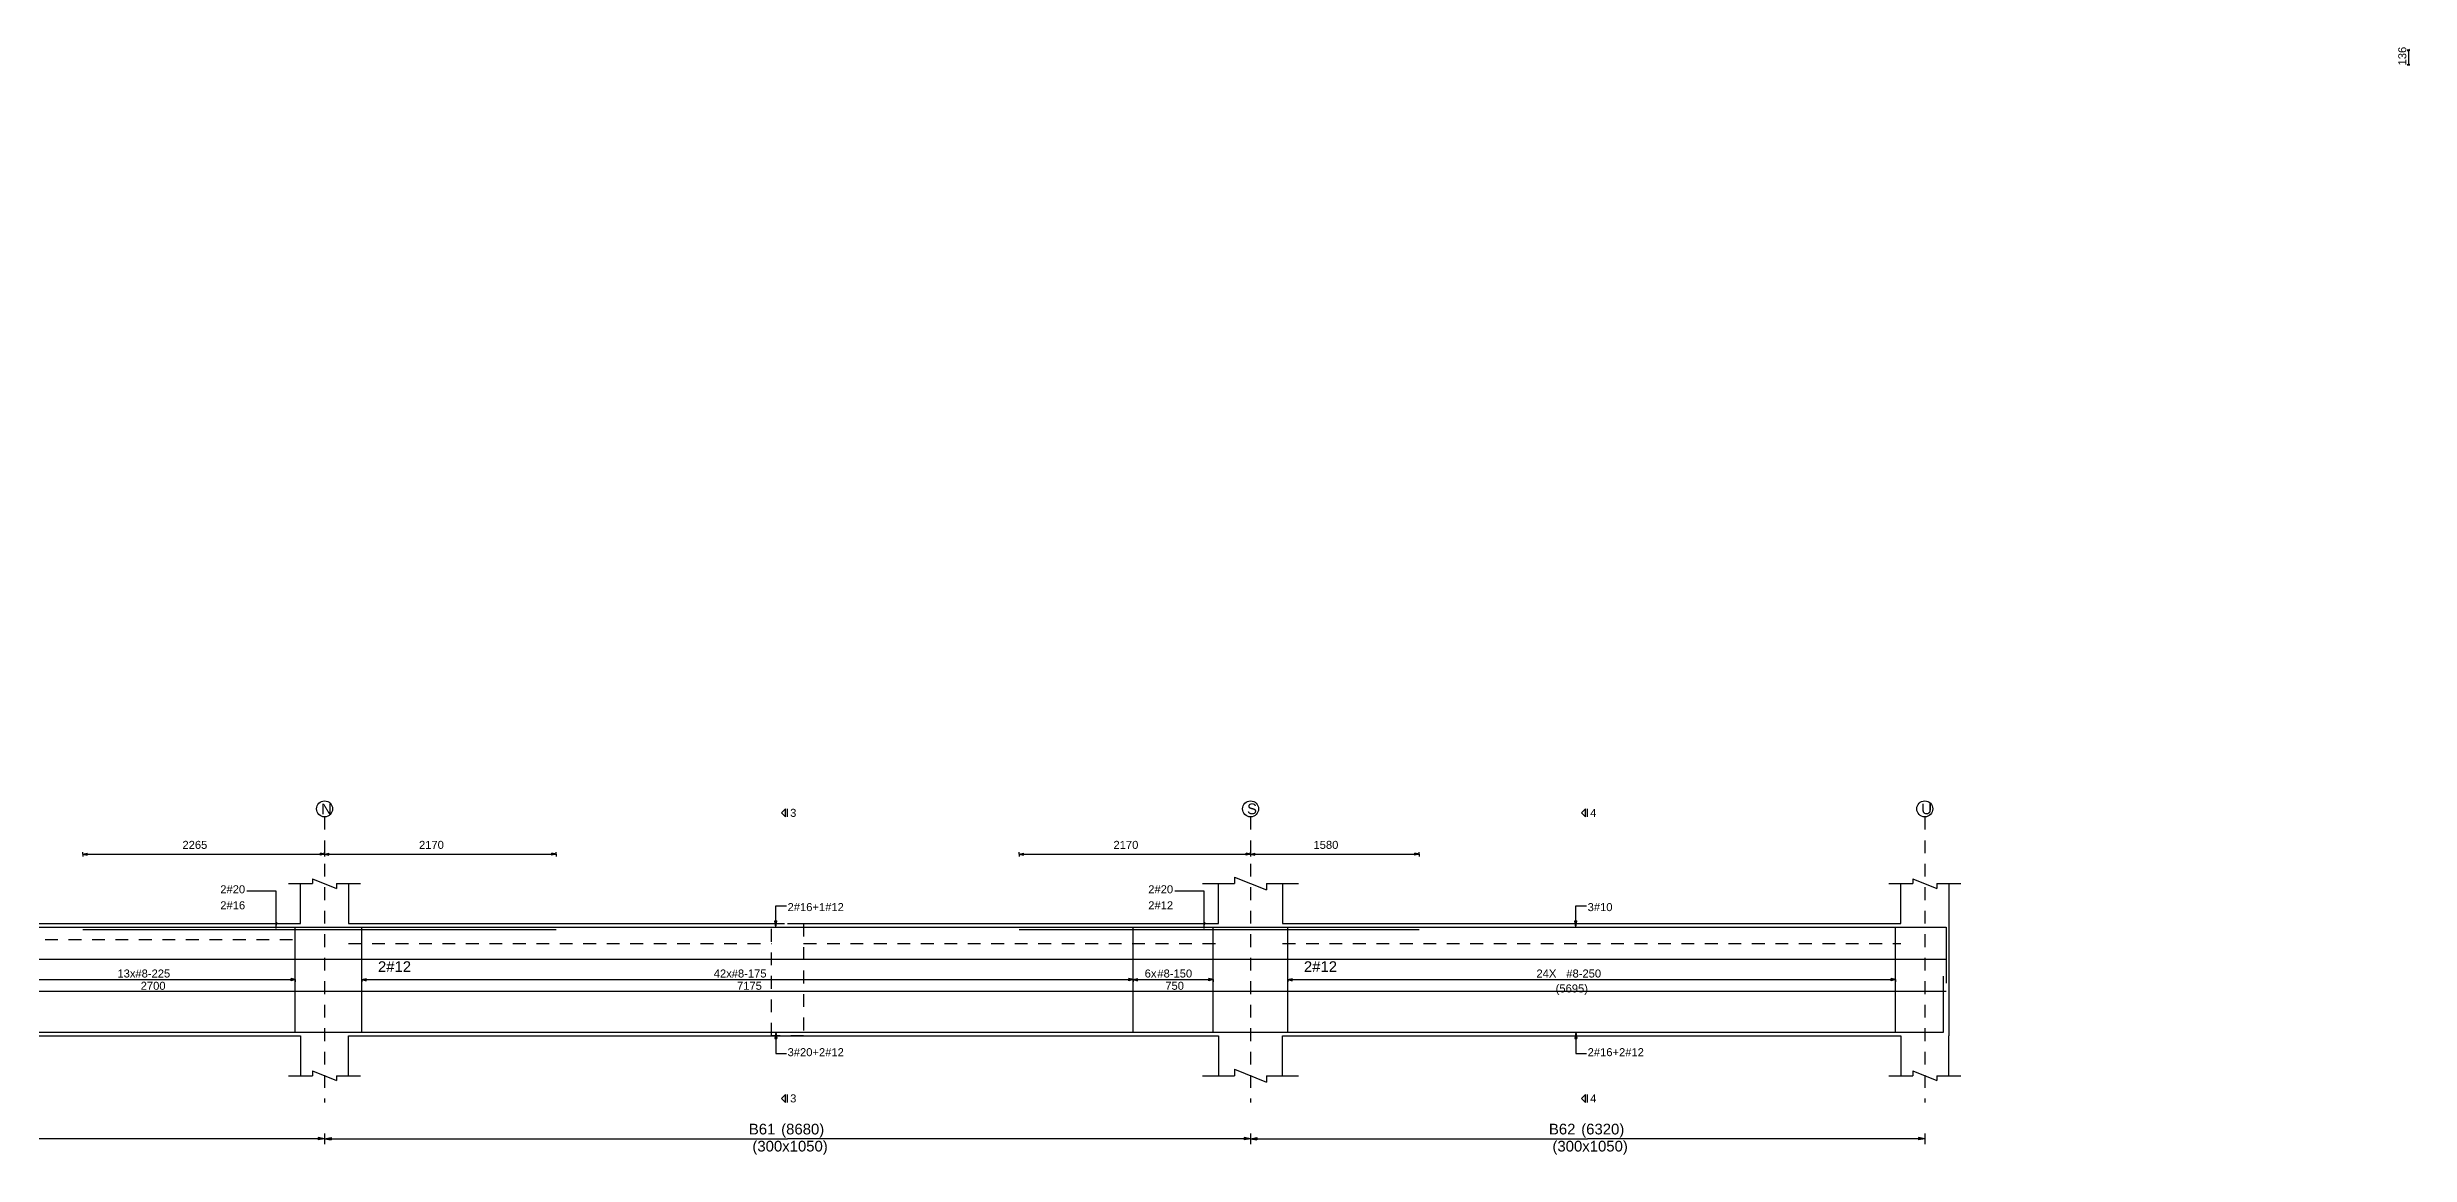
# Model space of a CAD drawing. Extents: x 0 to 98, y 3 to 248.
# Drawn here: x 17.58 to 39.73, y 184.1 to 194.48 of the extents above; entities that cross this region are included whole.
import ezdxf

# ---------------------------------------------------------------- set-up
doc = ezdxf.new("R2010")
doc.units = 0
doc.linetypes.add('ACAD_ISO02W100', pattern=[15, 12, -3])
for name, color, linetype in [('Axisline', 1, 'CONTINUOUS'), ('Axisline_Name', 2, 'CONTINUOUS'), ('Beam_bottombarlabeling', 2, 'CONTINUOUS'), ('Beam_Dimensions_LS', 3, 'CONTINUOUS'), ('Beam_NameLS', 6, 'CONTINUOUS'), ('Beam_topbarsLabeling', 2, 'CONTINUOUS'), ('dim_all', 7, 'CONTINUOUS'), ('Extra_Topsteel_Labeling', 2, 'CONTINUOUS'), ('Extrabars', 7, 'CONTINUOUS'), ('Longsection', 2, 'CONTINUOUS'), ('main_botbars', 4, 'CONTINUOUS'), ('SecondaryBeam', 2, 'CONTINUOUS'), ('SectionLine', 4, 'CONTINUOUS'), ('Sidefacebar', 140, 'CONTINUOUS'), ('Slabline', 253, 'CONTINUOUS'), ('span_dim', 7, 'CONTINUOUS'), ('spanline', 7, 'CONTINUOUS'), ('Stirrup_bar', 1, 'CONTINUOUS'), ('Stirrup_Dia_Spacing', 2, 'CONTINUOUS'), ('Stirrup_Length', 7, 'CONTINUOUS'), ('Stirrup_Numbers', 2, 'CONTINUOUS')]:
    doc.layers.add(name, color=color, linetype=linetype)
doc.styles.add('STRUDS_Arial', font='ARIAL.TTF', dxfattribs={"height": 0.04})

msp = doc.modelspace()

# ---------------------------------------------------------------- linework, layer by layer
at = {"layer": 'Axisline', "linetype": 'ACAD_ISO02W100', "ltscale": 0.01}
for p, q in [((20.18, 187.268), (20.18, 184.593)), ((28.86, 187.268), (28.86, 184.593)), ((35.18, 187.268), (35.18, 184.593))]:
    msp.add_line(p, q, dxfattribs=at)
at = {"layer": 'Axisline'}
for centre in [(20.18, 187.343), (28.86, 187.343), (35.18, 187.343)]:
    msp.add_circle(centre, 0.075, dxfattribs=at)
at = {"layer": 'Beam_bottombarlabeling'}
for p, q in [((24.41, 185.251), (24.4, 185.191)), ((24.4, 185.191), (24.42, 185.191)), ((24.41, 185.251), (24.41, 185.051)), ((24.41, 185.251), (24.42, 185.191)), ((31.91, 185.251), (31.9, 185.191)), ((31.9, 185.191), (31.92, 185.191)), ((31.91, 185.251), (31.91, 185.051)), ((31.91, 185.251), (31.92, 185.191)), ((24.41, 185.051), (24.51, 185.051)), ((31.91, 185.051), (32.01, 185.051))]:
    msp.add_line(p, q, dxfattribs=at)
for points in [[(24.41, 185.251), (24.4, 185.191), (24.41, 185.251), (24.42, 185.191)], [(31.91, 185.251), (31.9, 185.191), (31.91, 185.251), (31.92, 185.191)]]:
    msp.add_solid(points, dxfattribs=at)
at = {"layer": 'Beam_topbarsLabeling'}
for p, q in [((24.41, 186.235), (24.4, 186.295)), ((24.4, 186.295), (24.42, 186.295)), ((24.41, 186.235), (24.41, 186.435)), ((24.41, 186.435), (24.51, 186.435)), ((24.41, 186.235), (24.42, 186.295)), ((24.41, 186.295), (24.415, 186.295)), ((31.91, 186.235), (31.9, 186.295)), ((31.9, 186.295), (31.92, 186.295)), ((31.91, 186.235), (31.91, 186.435)), ((31.91, 186.435), (32.01, 186.435)), ((31.91, 186.235), (31.92, 186.295)), ((31.91, 186.295), (31.915, 186.295))]:
    msp.add_line(p, q, dxfattribs=at)
for points in [[(24.41, 186.235), (24.4, 186.295), (24.41, 186.235), (24.42, 186.295)], [(31.91, 186.235), (31.9, 186.295), (31.91, 186.235), (31.92, 186.295)]]:
    msp.add_solid(points, dxfattribs=at)
at = {"layer": 'dim_all'}
for p, q in [((39.714, 194.45), (39.7015, 194.45)), ((39.714, 194.45), (39.7015, 194.45)), ((39.714, 194.45), (39.7052, 194.441)), ((39.714, 194.45), (39.7052, 194.441)), ((39.714, 194.45), (39.7229, 194.458)), ((39.714, 194.45), (39.7229, 194.458)), ((39.714, 194.45), (39.7265, 194.45)), ((39.714, 194.45), (39.714, 194.314)), ((39.714, 194.45), (39.7265, 194.45)), ((39.714, 194.45), (39.714, 194.314)), ((39.714, 194.314), (39.7015, 194.314)), ((39.714, 194.314), (39.7015, 194.314)), ((39.714, 194.314), (39.7052, 194.305)), ((39.714, 194.314), (39.7052, 194.305)), ((39.714, 194.314), (39.7229, 194.323)), ((39.714, 194.314), (39.7229, 194.323)), ((39.714, 194.314), (39.7265, 194.314)), ((39.714, 194.314), (39.7265, 194.314)), ((17.915, 186.918), (17.915, 186.938)), ((17.915, 186.918), (17.915, 186.938)), ((17.915, 186.918), (17.915, 186.93)), ((17.915, 186.918), (17.915, 186.93)), ((17.915, 186.918), (17.915, 186.93)), ((17.915, 186.918), (17.915, 186.93)), ((17.915, 186.918), (17.955, 186.928)), ((17.915, 186.918), (17.955, 186.928)), ((17.915, 186.918), (17.915, 186.898)), ((17.915, 186.918), (17.955, 186.908)), ((17.915, 186.918), (17.915, 186.905)), ((17.915, 186.918), (17.915, 186.905)), ((17.915, 186.918), (22.35, 186.918)), ((17.915, 186.918), (17.915, 186.898)), ((17.915, 186.918), (17.955, 186.908)), ((17.915, 186.918), (17.915, 186.905)), ((17.915, 186.918), (17.915, 186.905)), ((17.915, 186.918), (22.35, 186.918)), ((17.955, 186.908), (17.955, 186.928)), ((17.955, 186.908), (17.955, 186.928)), ((20.18, 186.918), (20.14, 186.928)), ((20.14, 186.908), (20.14, 186.928)), ((20.18, 186.918), (20.14, 186.928)), ((20.14, 186.908), (20.14, 186.928)), ((20.18, 186.918), (20.14, 186.928)), ((20.14, 186.908), (20.14, 186.928)), ((20.18, 186.918), (20.14, 186.928)), ((20.14, 186.908), (20.14, 186.928)), ((20.18, 186.918), (20.14, 186.908)), ((20.18, 186.918), (20.14, 186.908)), ((20.18, 186.918), (20.14, 186.908)), ((20.18, 186.918), (20.14, 186.908)), ((20.18, 186.918), (20.18, 186.938)), ((20.18, 186.918), (20.18, 186.938)), ((20.18, 186.918), (20.18, 186.938)), ((20.18, 186.918), (20.18, 186.938)), ((20.18, 186.918), (20.18, 186.938)), ((20.18, 186.918), (20.18, 186.938)), ((20.18, 186.918), (20.18, 186.938)), ((20.18, 186.918), (20.18, 186.938)), ((20.18, 186.918), (20.18, 186.93)), ((20.18, 186.918), (20.18, 186.93)), ((20.18, 186.918), (20.18, 186.93)), ((20.18, 186.918), (20.18, 186.93)), ((20.18, 186.918), (20.18, 186.93)), ((20.18, 186.918), (20.18, 186.93)), ((20.18, 186.918), (20.18, 186.93)), ((20.18, 186.918), (20.18, 186.93)), ((20.18, 186.918), (20.22, 186.928)), ((20.18, 186.918), (20.22, 186.928)), ((20.18, 186.918), (20.22, 186.928)), ((20.18, 186.918), (20.22, 186.928)), ((20.18, 186.918), (20.18, 186.898)), ((20.18, 186.918), (20.22, 186.908)), ((20.18, 186.918), (20.18, 186.898)), ((20.18, 186.918), (20.18, 186.905)), ((20.18, 186.918), (20.18, 186.905)), ((20.18, 186.918), (20.18, 186.905)), ((20.18, 186.918), (20.18, 186.905)), ((20.18, 186.918), (20.18, 186.918)), ((20.18, 186.918), (20.18, 186.898)), ((20.18, 186.918), (20.22, 186.908)), ((20.18, 186.918), (20.18, 186.898)), ((20.18, 186.918), (20.18, 186.898)), ((20.18, 186.918), (20.22, 186.908)), ((20.18, 186.918), (20.18, 186.898)), ((20.18, 186.918), (20.18, 186.905)), ((20.18, 186.918), (20.18, 186.905)), ((20.18, 186.918), (20.18, 186.905)), ((20.18, 186.918), (20.18, 186.905)), ((20.18, 186.918), (20.18, 186.918)), ((20.18, 186.918), (20.18, 186.898)), ((20.18, 186.918), (20.22, 186.908)), ((20.18, 186.918), (20.18, 186.898)), ((20.22, 186.908), (20.22, 186.928)), ((20.22, 186.908), (20.22, 186.928)), ((20.22, 186.908), (20.22, 186.928)), ((20.22, 186.908), (20.22, 186.928)), ((22.35, 186.918), (22.31, 186.928)), ((22.31, 186.908), (22.31, 186.928)), ((22.35, 186.918), (22.31, 186.928)), ((22.31, 186.908), (22.31, 186.928)), ((22.35, 186.918), (22.31, 186.908)), ((22.35, 186.918), (22.31, 186.908)), ((22.35, 186.918), (22.35, 186.938)), ((22.35, 186.918), (22.35, 186.938)), ((22.35, 186.918), (22.35, 186.93)), ((22.35, 186.918), (22.35, 186.93)), ((22.35, 186.918), (22.35, 186.93)), ((22.35, 186.918), (22.35, 186.93)), ((22.35, 186.918), (22.35, 186.898)), ((22.35, 186.918), (22.35, 186.905)), ((22.35, 186.918), (22.35, 186.905)), ((22.35, 186.918), (22.35, 186.898)), ((22.35, 186.918), (22.35, 186.905)), ((22.35, 186.918), (22.35, 186.905)), ((26.69, 186.918), (26.69, 186.938)), ((26.69, 186.918), (26.69, 186.938)), ((26.69, 186.918), (26.69, 186.93)), ((26.69, 186.918), (26.69, 186.93)), ((26.69, 186.918), (26.69, 186.93)), ((26.69, 186.918), (26.69, 186.93)), ((26.69, 186.918), (26.73, 186.928)), ((26.69, 186.918), (26.73, 186.928)), ((26.69, 186.918), (26.69, 186.898)), ((26.69, 186.918), (26.73, 186.908)), ((26.69, 186.918), (26.69, 186.905)), ((26.69, 186.918), (26.69, 186.905)), ((26.69, 186.918), (30.44, 186.918)), ((26.69, 186.918), (26.69, 186.898)), ((26.69, 186.918), (26.73, 186.908)), ((26.69, 186.918), (26.69, 186.905)), ((26.69, 186.918), (26.69, 186.905)), ((26.69, 186.918), (30.44, 186.918)), ((26.73, 186.908), (26.73, 186.928)), ((26.73, 186.908), (26.73, 186.928)), ((28.86, 186.918), (28.82, 186.928)), ((28.82, 186.908), (28.82, 186.928)), ((28.86, 186.918), (28.82, 186.928)), ((28.82, 186.908), (28.82, 186.928)), ((28.86, 186.918), (28.82, 186.928)), ((28.82, 186.908), (28.82, 186.928)), ((28.86, 186.918), (28.82, 186.928)), ((28.82, 186.908), (28.82, 186.928)), ((28.86, 186.918), (28.82, 186.908)), ((28.86, 186.918), (28.82, 186.908)), ((28.86, 186.918), (28.82, 186.908)), ((28.86, 186.918), (28.82, 186.908)), ((28.86, 186.918), (28.86, 186.938)), ((28.86, 186.918), (28.86, 186.938)), ((28.86, 186.918), (28.86, 186.938)), ((28.86, 186.918), (28.86, 186.938)), ((28.86, 186.918), (28.86, 186.938)), ((28.86, 186.918), (28.86, 186.938)), ((28.86, 186.918), (28.86, 186.938)), ((28.86, 186.918), (28.86, 186.938)), ((28.86, 186.918), (28.86, 186.93)), ((28.86, 186.918), (28.86, 186.93)), ((28.86, 186.918), (28.86, 186.93)), ((28.86, 186.918), (28.86, 186.93)), ((28.86, 186.918), (28.86, 186.93)), ((28.86, 186.918), (28.86, 186.93)), ((28.86, 186.918), (28.86, 186.93)), ((28.86, 186.918), (28.86, 186.93)), ((28.86, 186.918), (28.9, 186.928)), ((28.86, 186.918), (28.9, 186.928)), ((28.86, 186.918), (28.9, 186.928)), ((28.86, 186.918), (28.9, 186.928)), ((28.86, 186.918), (28.86, 186.898)), ((28.86, 186.918), (28.9, 186.908)), ((28.86, 186.918), (28.86, 186.898)), ((28.86, 186.918), (28.86, 186.905)), ((28.86, 186.918), (28.86, 186.905)), ((28.86, 186.918), (28.86, 186.905)), ((28.86, 186.918), (28.86, 186.905)), ((28.86, 186.918), (28.86, 186.918)), ((28.86, 186.918), (28.86, 186.898)), ((28.86, 186.918), (28.9, 186.908)), ((28.86, 186.918), (28.86, 186.898)), ((28.86, 186.918), (28.86, 186.898)), ((28.86, 186.918), (28.9, 186.908)), ((28.86, 186.918), (28.86, 186.898)), ((28.86, 186.918), (28.86, 186.905)), ((28.86, 186.918), (28.86, 186.905)), ((28.86, 186.918), (28.86, 186.905)), ((28.86, 186.918), (28.86, 186.905)), ((28.86, 186.918), (28.86, 186.918)), ((28.86, 186.918), (28.86, 186.898)), ((28.86, 186.918), (28.9, 186.908)), ((28.86, 186.918), (28.86, 186.898)), ((28.9, 186.908), (28.9, 186.928)), ((28.9, 186.908), (28.9, 186.928)), ((28.9, 186.908), (28.9, 186.928)), ((28.9, 186.908), (28.9, 186.928)), ((30.44, 186.918), (30.4, 186.928)), ((30.4, 186.908), (30.4, 186.928)), ((30.44, 186.918), (30.4, 186.928)), ((30.4, 186.908), (30.4, 186.928)), ((30.44, 186.918), (30.4, 186.908)), ((30.44, 186.918), (30.4, 186.908)), ((30.44, 186.918), (30.44, 186.938)), ((30.44, 186.918), (30.44, 186.938)), ((30.44, 186.918), (30.44, 186.93)), ((30.44, 186.918), (30.44, 186.93)), ((30.44, 186.918), (30.44, 186.93)), ((30.44, 186.918), (30.44, 186.93)), ((30.44, 186.918), (30.44, 186.898)), ((30.44, 186.918), (30.44, 186.905)), ((30.44, 186.918), (30.44, 186.905)), ((30.44, 186.918), (30.44, 186.898)), ((30.44, 186.918), (30.44, 186.905)), ((30.44, 186.918), (30.44, 186.905))]:
    msp.add_line(p, q, dxfattribs=at)
for points in [[(17.915, 186.918), (17.955, 186.928), (17.915, 186.918), (17.955, 186.908)], [(17.915, 186.918), (17.955, 186.928), (17.915, 186.918), (17.955, 186.908)], [(20.18, 186.918), (20.14, 186.928), (20.18, 186.918), (20.14, 186.908)], [(20.18, 186.918), (20.14, 186.928), (20.18, 186.918), (20.14, 186.908)], [(20.18, 186.918), (20.14, 186.928), (20.18, 186.918), (20.14, 186.908)], [(20.18, 186.918), (20.14, 186.928), (20.18, 186.918), (20.14, 186.908)], [(20.18, 186.918), (20.22, 186.928), (20.18, 186.918), (20.22, 186.908)], [(20.18, 186.918), (20.22, 186.928), (20.18, 186.918), (20.22, 186.908)], [(20.18, 186.918), (20.22, 186.928), (20.18, 186.918), (20.22, 186.908)], [(20.18, 186.918), (20.22, 186.928), (20.18, 186.918), (20.22, 186.908)], [(22.35, 186.918), (22.31, 186.928), (22.35, 186.918), (22.31, 186.908)], [(22.35, 186.918), (22.31, 186.928), (22.35, 186.918), (22.31, 186.908)], [(26.69, 186.918), (26.73, 186.928), (26.69, 186.918), (26.73, 186.908)], [(26.69, 186.918), (26.73, 186.928), (26.69, 186.918), (26.73, 186.908)], [(28.86, 186.918), (28.82, 186.928), (28.86, 186.918), (28.82, 186.908)], [(28.86, 186.918), (28.82, 186.928), (28.86, 186.918), (28.82, 186.908)], [(28.86, 186.918), (28.82, 186.928), (28.86, 186.918), (28.82, 186.908)], [(28.86, 186.918), (28.82, 186.928), (28.86, 186.918), (28.82, 186.908)], [(28.86, 186.918), (28.9, 186.928), (28.86, 186.918), (28.9, 186.908)], [(28.86, 186.918), (28.9, 186.928), (28.86, 186.918), (28.9, 186.908)], [(28.86, 186.918), (28.9, 186.928), (28.86, 186.918), (28.9, 186.908)], [(28.86, 186.918), (28.9, 186.928), (28.86, 186.918), (28.9, 186.908)], [(30.44, 186.918), (30.4, 186.928), (30.44, 186.918), (30.4, 186.908)], [(30.44, 186.918), (30.4, 186.928), (30.44, 186.918), (30.4, 186.908)]]:
    msp.add_solid(points, dxfattribs=at)
at = {"layer": 'Extra_Topsteel_Labeling'}
for p, q in [((19.727, 186.572), (19.452, 186.572)), ((19.727, 186.222), (19.727, 186.572)), ((28.426, 186.572), (28.151, 186.572)), ((28.426, 186.222), (28.426, 186.572))]:
    msp.add_line(p, q, dxfattribs=at)
for points in [[(19.727, 186.222), (19.717, 186.282), (19.727, 186.222), (19.737, 186.282)], [(28.426, 186.222), (28.416, 186.282), (28.426, 186.222), (28.436, 186.282)]]:
    msp.add_solid(points, dxfattribs=at)
at = {"layer": 'Extrabars'}
for p, q in [((22.35, 186.21), (17.915, 186.21)), ((22.35, 186.21), (17.915, 186.21)), ((30.44, 186.21), (26.69, 186.21)), ((30.44, 186.21), (26.69, 186.21))]:
    msp.add_line(p, q, dxfattribs=at)
at = {"layer": 'Longsection'}
for p, q in [((28.71, 186.703), (28.71, 186.643)), ((28.71, 186.703), (29.01, 186.583)), ((19.8425, 186.643), (19.955, 186.643)), ((19.8425, 186.643), (20.0675, 186.643)), ((19.955, 186.268), (19.955, 186.643)), ((20.0675, 186.688), (20.0675, 186.643)), ((20.0675, 186.688), (20.2925, 186.598)), ((20.2925, 186.643), (20.2925, 186.598)), ((20.2925, 186.643), (20.5175, 186.643)), ((20.405, 186.643), (20.405, 186.268)), ((28.41, 186.643), (28.56, 186.643)), ((28.41, 186.643), (28.71, 186.643)), ((28.56, 186.268), (28.56, 186.643)), ((29.01, 186.643), (29.01, 186.583)), ((29.01, 186.643), (29.31, 186.643)), ((29.16, 186.643), (29.16, 186.268)), ((34.8425, 186.643), (34.955, 186.643)), ((34.8425, 186.643), (35.0675, 186.643)), ((34.955, 186.268), (34.955, 186.643)), ((35.0675, 186.688), (35.0675, 186.643)), ((35.0675, 186.688), (35.2925, 186.598)), ((35.2925, 186.643), (35.2925, 186.598)), ((35.2925, 186.643), (35.5175, 186.643)), ((35.405, 186.643), (35.405, 186.268)), ((15.65, 186.268), (19.955, 186.268)), ((20.405, 186.268), (24.37, 186.268)), ((24.52, 186.268), (28.56, 186.268)), ((29.16, 186.268), (34.955, 186.268)), ((35.405, 186.268), (35.405, 185.218)), ((15.5, 185.218), (19.955, 185.218)), ((19.955, 185.218), (19.955, 184.843)), ((20.405, 184.843), (20.405, 185.218)), ((20.405, 185.218), (24.37, 185.218)), ((24.37, 185.218), (28.56, 185.218)), ((28.56, 185.218), (28.56, 184.843)), ((29.16, 184.843), (29.16, 185.218)), ((29.16, 185.218), (34.955, 185.218)), ((34.955, 185.218), (34.955, 184.843)), ((35.405, 184.843), (35.405, 185.218)), ((19.8425, 184.843), (19.955, 184.843)), ((19.8425, 184.843), (20.0675, 184.843)), ((20.0675, 184.888), (20.0675, 184.843)), ((20.0675, 184.888), (20.2925, 184.798)), ((20.2925, 184.843), (20.2925, 184.798)), ((20.2925, 184.843), (20.5175, 184.843)), ((28.41, 184.843), (28.56, 184.843)), ((28.41, 184.843), (28.71, 184.843)), ((28.71, 184.903), (28.71, 184.843)), ((28.71, 184.903), (29.01, 184.783)), ((29.01, 184.843), (29.01, 184.783)), ((29.01, 184.843), (29.31, 184.843)), ((34.8425, 184.843), (34.955, 184.843)), ((34.8425, 184.843), (35.0675, 184.843)), ((35.0675, 184.888), (35.0675, 184.843)), ((35.0675, 184.888), (35.2925, 184.798)), ((35.2925, 184.843), (35.2925, 184.798)), ((35.2925, 184.843), (35.5175, 184.843))]:
    msp.add_line(p, q, dxfattribs=at)
at = {"layer": 'main_botbars'}
for p, q in [((10.845, 186.235), (20.38, 186.235)), ((19.98, 186.235), (29.135, 186.235)), ((28.585, 186.235), (35.38, 186.235)), ((35.38, 186.235), (35.38, 185.71)), ((35.355, 185.251), (35.355, 185.776)), ((10.87, 185.251), (20.355, 185.251)), ((20.005, 185.251), (20.005, 185.251)), ((20.005, 185.251), (29.11, 185.251)), ((28.61, 185.251), (35.355, 185.251))]:
    msp.add_line(p, q, dxfattribs=at)
at = {"layer": 'SecondaryBeam', "linetype": 'ACAD_ISO02W100', "ltscale": 0.01}
for p, q in [((24.37, 186.268), (24.67, 186.268)), ((24.37, 185.218), (24.37, 186.268)), ((24.67, 186.268), (24.67, 185.218)), ((24.67, 185.218), (24.37, 185.218))]:
    msp.add_line(p, q, dxfattribs=at)
at = {"layer": 'SectionLine'}
for p, q in [((24.5, 187.343), (24.4625, 187.305)), ((24.5, 187.268), (24.4625, 187.305)), ((24.5, 187.268), (24.5, 187.343)), ((24.52, 187.268), (24.52, 187.343)), ((32, 187.343), (31.9625, 187.305)), ((32, 187.268), (31.9625, 187.305)), ((32, 187.268), (32, 187.343)), ((32.02, 187.268), (32.02, 187.343)), ((24.5, 184.668), (24.4625, 184.63)), ((24.5, 184.593), (24.4625, 184.63)), ((24.5, 184.593), (24.5, 184.668)), ((24.52, 184.593), (24.52, 184.668)), ((32, 184.668), (31.9625, 184.63)), ((32, 184.593), (31.9625, 184.63)), ((32, 184.593), (32, 184.668)), ((32.02, 184.593), (32.02, 184.668))]:
    msp.add_line(p, q, dxfattribs=at)
at = {"layer": 'Sidefacebar'}
for p, q in [((10.845, 185.935), (20.38, 185.935)), ((19.98, 185.935), (29.135, 185.935)), ((28.585, 185.935), (35.38, 185.935)), ((10.845, 185.635), (20.38, 185.635)), ((19.98, 185.635), (29.135, 185.635)), ((28.585, 185.635), (35.38, 185.635))]:
    msp.add_line(p, q, dxfattribs=at)
at = {"layer": 'Slabline', "linetype": 'ACAD_ISO02W100', "ltscale": 0.01}
for p, q in [((15.8, 186.118), (19.955, 186.118)), ((20.405, 186.083), (24.37, 186.083)), ((24.67, 186.083), (28.56, 186.083)), ((29.16, 186.083), (34.955, 186.083))]:
    msp.add_line(p, q, dxfattribs=at)
at = {"layer": 'spanline'}
for p, q in [((20.18, 184.253), (20.12, 184.263)), ((20.12, 184.263), (20.12, 184.243)), ((20.18, 184.303), (20.18, 184.203)), ((20.18, 184.303), (20.18, 184.203)), ((20.18, 184.253), (20.24, 184.263)), ((20.24, 184.263), (20.24, 184.243)), ((28.86, 184.253), (28.8, 184.263)), ((28.8, 184.263), (28.8, 184.243)), ((28.86, 184.303), (28.86, 184.203)), ((28.86, 184.303), (28.86, 184.203)), ((28.86, 184.253), (28.92, 184.263)), ((28.92, 184.263), (28.92, 184.243)), ((35.18, 184.253), (35.12, 184.263)), ((35.12, 184.263), (35.12, 184.243)), ((35.18, 184.303), (35.18, 184.203)), ((20.18, 184.253), (15.65, 184.253)), ((20.18, 184.253), (20.12, 184.243)), ((20.18, 184.253), (24.52, 184.253)), ((20.18, 184.253), (20.24, 184.243)), ((28.86, 184.253), (24.52, 184.253)), ((28.86, 184.253), (28.8, 184.243)), ((28.86, 184.253), (32.02, 184.253)), ((28.86, 184.253), (28.92, 184.243)), ((35.18, 184.253), (32.02, 184.253)), ((35.18, 184.253), (35.12, 184.243))]:
    msp.add_line(p, q, dxfattribs=at)
for points in [[(20.18, 184.253), (20.12, 184.263), (20.18, 184.253), (20.12, 184.243)], [(20.18, 184.253), (20.24, 184.263), (20.18, 184.253), (20.24, 184.243)], [(28.86, 184.253), (28.8, 184.263), (28.86, 184.253), (28.8, 184.243)], [(28.86, 184.253), (28.92, 184.263), (28.86, 184.253), (28.92, 184.243)], [(35.18, 184.253), (35.12, 184.263), (35.18, 184.253), (35.12, 184.243)]]:
    msp.add_solid(points, dxfattribs=at)
at = {"layer": 'Stirrup_bar'}
for p, q in [((19.905, 185.251), (19.905, 186.235)), ((20.53, 185.251), (20.53, 186.235)), ((27.76, 185.251), (27.76, 186.235)), ((28.51, 185.251), (28.51, 186.235)), ((29.21, 185.251), (29.21, 186.235)), ((34.905, 185.251), (34.905, 186.235))]:
    msp.add_line(p, q, dxfattribs=at)
at = {"layer": 'Stirrup_Length'}
for p, q in [((17.205, 185.743), (19.905, 185.743)), ((19.905, 185.743), (19.865, 185.753)), ((19.865, 185.733), (19.865, 185.753)), ((19.905, 185.743), (19.865, 185.733)), ((19.905, 185.743), (19.905, 185.763)), ((19.905, 185.743), (19.905, 185.723)), ((20.53, 185.743), (20.53, 185.763)), ((20.53, 185.743), (20.57, 185.753)), ((20.53, 185.743), (28.51, 185.743)), ((20.53, 185.743), (20.53, 185.723)), ((20.53, 185.743), (20.57, 185.733)), ((20.57, 185.733), (20.57, 185.753)), ((27.76, 185.743), (27.72, 185.753)), ((27.72, 185.733), (27.72, 185.753)), ((27.76, 185.743), (27.72, 185.733)), ((27.76, 185.743), (27.76, 185.763)), ((27.76, 185.743), (27.76, 185.763)), ((27.76, 185.743), (27.8, 185.753)), ((27.76, 185.743), (27.76, 185.723)), ((27.76, 185.743), (27.8, 185.733)), ((27.76, 185.743), (27.76, 185.723)), ((27.8, 185.733), (27.8, 185.753)), ((28.51, 185.743), (28.47, 185.753)), ((28.47, 185.733), (28.47, 185.753)), ((28.51, 185.743), (28.47, 185.733)), ((28.51, 185.743), (28.51, 185.763)), ((28.51, 185.743), (28.51, 185.723)), ((29.21, 185.743), (29.21, 185.763)), ((29.21, 185.743), (29.25, 185.753)), ((29.21, 185.743), (34.905, 185.743)), ((29.21, 185.743), (29.21, 185.723)), ((29.21, 185.743), (29.25, 185.733)), ((29.25, 185.733), (29.25, 185.753)), ((34.905, 185.743), (34.865, 185.753)), ((34.865, 185.733), (34.865, 185.753)), ((34.905, 185.743), (34.865, 185.733)), ((34.905, 185.743), (34.905, 185.763)), ((34.905, 185.743), (34.905, 185.723))]:
    msp.add_line(p, q, dxfattribs=at)
for points in [[(19.905, 185.743), (19.865, 185.753), (19.905, 185.743), (19.865, 185.733)], [(20.53, 185.743), (20.57, 185.753), (20.53, 185.743), (20.57, 185.733)], [(27.76, 185.743), (27.72, 185.753), (27.76, 185.743), (27.72, 185.733)], [(27.76, 185.743), (27.8, 185.753), (27.76, 185.743), (27.8, 185.733)], [(28.51, 185.743), (28.47, 185.753), (28.51, 185.743), (28.47, 185.733)], [(29.21, 185.743), (29.25, 185.753), (29.21, 185.743), (29.25, 185.733)], [(34.905, 185.743), (34.865, 185.753), (34.905, 185.743), (34.865, 185.733)]]:
    msp.add_solid(points, dxfattribs=at)

# ---------------------------------------------------------------- texts
at = {"layer": 'Axisline_Name', "style": 'STRUDS_Arial'}
for s, p in [('N', (20.147, 187.293)), ('S', (28.827, 187.293)), ('U', (35.147, 187.293))]:
    msp.add_text(s, height=0.1, dxfattribs=at).set_placement(p)
at = {"layer": 'Beam_bottombarlabeling', "style": 'STRUDS_Arial'}
for s, p in [('3#20+2#12', (24.52, 185.026)), ('2#16+2#12', (32.02, 185.026))]:
    msp.add_text(s, height=0.075, dxfattribs=at).set_placement(p)
at = {"layer": 'Beam_Dimensions_LS', "style": 'STRUDS_Arial'}
for p in [(24.19, 184.133), (31.69, 184.133)]:
    msp.add_text('(300x1050)', height=0.1, dxfattribs=at).set_placement(p)
at = {"layer": 'Beam_NameLS', "style": 'STRUDS_Arial'}
for s, p in [('B61', (24.157, 184.293)), ('B62', (31.657, 184.293))]:
    msp.add_text(s, height=0.1, dxfattribs=at).set_placement(p)
at = {"layer": 'Beam_topbarsLabeling', "style": 'STRUDS_Arial'}
for s, p in [('2#16+1#12', (24.52, 186.385)), ('3#10', (32.02, 186.385))]:
    msp.add_text(s, height=0.075, dxfattribs=at).set_placement(p)
at = {"layer": 'dim_all', "style": 'STRUDS_Arial'}
msp.add_text('136', height=0.075, rotation=90, dxfattribs=at).set_placement((39.694, 194.307))
msp.add_text('136', height=0.075, rotation=90, dxfattribs=at).set_placement((39.694, 194.307))
for s, p in [('2265', (18.8475, 186.968)), ('2265', (18.8475, 186.968)), ('2170', (21.065, 186.968)), ('2170', (21.065, 186.968)), ('2170', (27.575, 186.968)), ('2170', (27.575, 186.968)), ('1580', (29.45, 186.968)), ('1580', (29.45, 186.968))]:
    msp.add_text(s, height=0.075, dxfattribs=at).set_placement(p)
at = {"layer": 'Extra_Topsteel_Labeling', "style": 'STRUDS_Arial'}
for s, p in [('2#20', (19.202, 186.552)), ('2#16', (19.202, 186.402)), ('2#20', (27.901, 186.552)), ('2#12', (27.901, 186.402))]:
    msp.add_text(s, height=0.075, dxfattribs=at).set_placement(p)
at = {"layer": 'SectionLine', "style": 'STRUDS_Arial'}
for s, p in [('3', (24.544, 187.268)), ('4', (32.044, 187.268)), ('3', (24.544, 184.593)), ('4', (32.044, 184.593))]:
    msp.add_text(s, height=0.075, dxfattribs=at).set_placement(p)
at = {"layer": 'Sidefacebar', "style": 'STRUDS_Arial'}
for p in [(20.68, 185.815), (29.36, 185.815)]:
    msp.add_text('2#12', height=0.1, dxfattribs=at).set_placement(p)
at = {"layer": 'span_dim', "style": 'STRUDS_Arial'}
for s, p in [(' (8680) ', (24.421, 184.293)), (' (6320) ', (31.921, 184.293))]:
    msp.add_text(s, height=0.1, dxfattribs=at).set_placement(p)
at = {"layer": 'Stirrup_Dia_Spacing', "style": 'STRUDS_Arial'}
for s, p in [('#8-225', (18.4065, 185.763)), ('#8-175', (23.9965, 185.763)), ('#8-150', (27.9865, 185.763)), ('#8-250', (31.82, 185.763)), ('2700', (18.456, 185.648)), ('7175', (24.046, 185.648)), ('750', (28.0608, 185.648))]:
    msp.add_text(s, height=0.075, dxfattribs=at).set_placement(p)
at = {"layer": 'Stirrup_Length', "style": 'STRUDS_Arial'}
msp.add_text('(5695)', height=0.075, dxfattribs=at).set_placement((31.72, 185.623))
at = {"layer": 'Stirrup_Numbers', "style": 'STRUDS_Arial'}
for s, p in [('13x', (18.238, 185.763)), ('42x', (23.828, 185.763)), ('6x', (27.8675, 185.763)), ('24X', (31.54, 185.763))]:
    msp.add_text(s, height=0.075, dxfattribs=at).set_placement(p)

doc.saveas('drawing.dxf')
